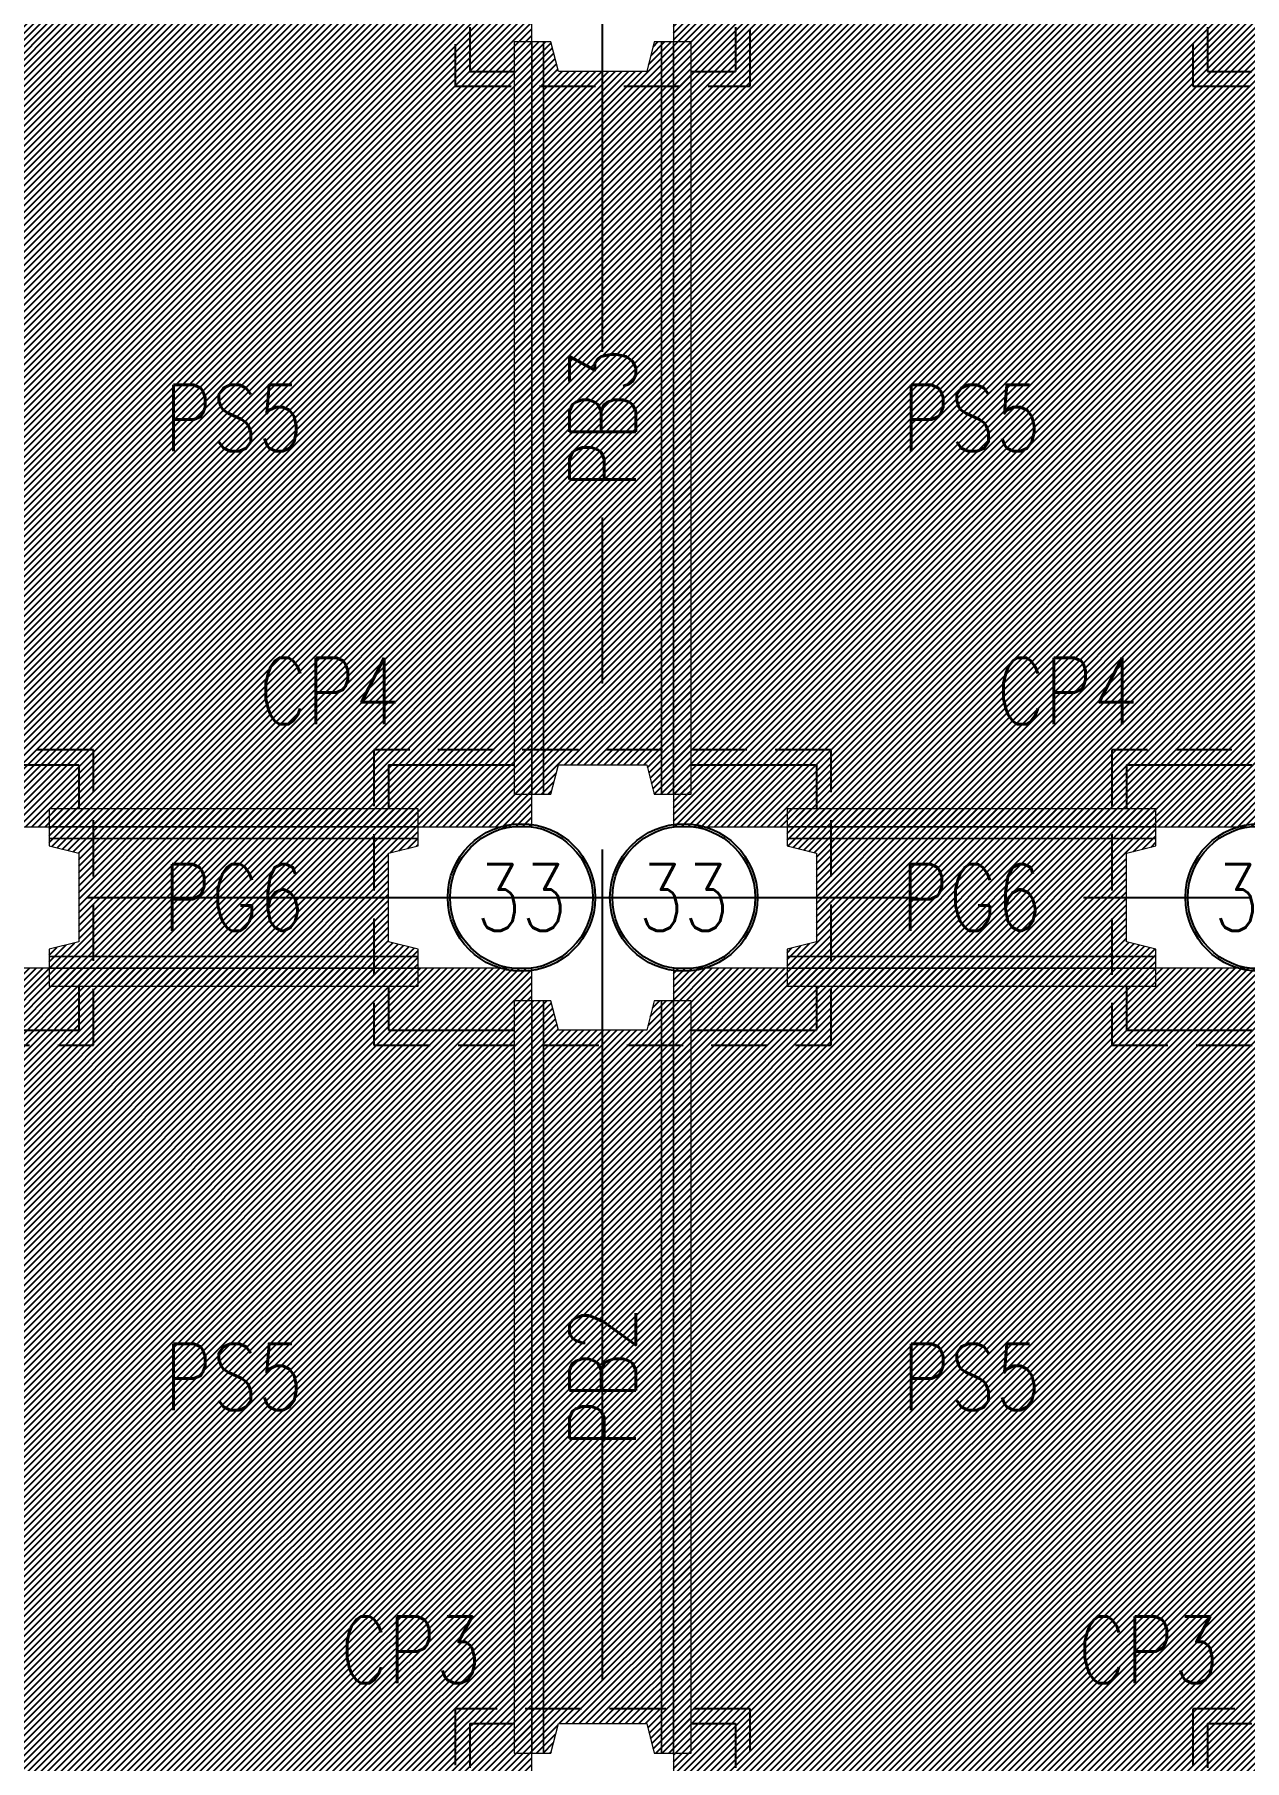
# Model space of a CAD drawing. Extents: x -4754 to 9942, y -22015 to 3942.
# Drawn here: x 706 to 1526, y -19120 to -17950 of the extents above; entities that cross this region are included whole.
import ezdxf
from ezdxf.enums import TextEntityAlignment as Align

# ---------------------------------------------------------------- set-up
doc = ezdxf.new("R2010")
doc.units = 0
doc.header["$LTSCALE"] = 3
doc.linetypes.add('CENTER', pattern=[2, 1.25, -0.25, 0.25, -0.25])
doc.linetypes.add('DASHED', pattern=[19.05, 12.7, -6.35])
doc.layers.get('0').update_dxf_attribs({"linetype": 'CONTINUOUS'})
doc.layers.add('HB_0', color=7, linetype='CONTINUOUS', transparency=0.5)
doc.layers.add('預鑄版_HATCH', color=253, linetype='CONTINUOUS', transparency=0.1)
for name, color, linetype in [('基椿', 1, 'CONTINUOUS'), ('場鑄梁', 4, 'CONTINUOUS'), ('場鑄梁_虛線', 4, 'CONTINUOUS'), ('底圖', 7, 'CONTINUOUS'), ('預鑄梁', 7, 'CONTINUOUS'), ('預鑄梁_HATCH', 253, 'CONTINUOUS'), ('預鑄梁_TXT', 2, 'CONTINUOUS'), ('預鑄梁_外緣', 7, 'CONTINUOUS'), ('預鑄樁帽', 6, 'CONTINUOUS'), ('預鑄樁帽_TXT', 2, 'CONTINUOUS'), ('預鑄版', 7, 'CONTINUOUS'), ('預鑄版_TXT', 2, 'CONTINUOUS')]:
    doc.layers.add(name, color=color, linetype=linetype)
doc.styles.get("Standard").update_dxf_attribs({"font": 'ROMANS.shx', "width": 0.8, "bigfont": 'chineset.shx'})

# ---------------------------------------------------------------- blocks, each defined once
blk = doc.blocks.new('pile')
at = {"layer": 'HB_0', "linetype": 'Continuous'}
for radius in [50, 48.4]:
    blk.add_circle((0, 0), radius, dxfattribs=at)
at = {"color": 2, "width": 0.8}
blk.add_attdef('A', text='', height=45, dxfattribs=at).set_placement((0, 0), align=Align.MIDDLE_CENTER)

msp = doc.modelspace()

# ---------------------------------------------------------------- hatches: boundary and pattern name
at = {"layer": '預鑄梁_HATCH', "linetype": 'Continuous'}
h = msp.add_hatch(dxfattribs=at)
h.set_pattern_fill('ANSI31', color=256, style=0)
h.paths.add_polyline_path([(1030.844, -18464.682), (1042.844, -18464.682), (1050.844, -18464.682), (1055.844, -18464.682), (1060.844, -18444.682), (1120.844, -18444.682), (1125.844, -18464.682), (1130.844, -18464.682), (1138.844, -18464.682), (1150.844, -18464.682), (1150.844, -18444.682), (1150.844, -17974.682), (1150.844, -18464.682), (1150.844, -17954.682), (1150.844, -17954.682), (1138.844, -17954.682), (1130.844, -17954.682), (1125.844, -17954.682), (1120.844, -17974.682), (1060.844, -17974.682), (1055.844, -17954.682), (1050.844, -17954.682), (1042.844, -17954.682), (1030.844, -17954.682), (1030.844, -18444.682), (1030.844, -17974.682), (1030.844, -17954.682)], flags=17)
h = msp.add_hatch(dxfattribs=at)
h.set_pattern_fill('ANSI31', color=256, style=0)
h.paths.add_polyline_path([(715.844, -18594.682), (965.844, -18594.682), (965.844, -18594.682), (965.844, -18582.682), (965.844, -18574.682), (965.844, -18569.682), (945.844, -18564.682), (945.844, -18504.682), (965.844, -18499.682), (965.844, -18494.682), (965.844, -18486.682), (965.844, -18474.682), (965.844, -18474.682), (715.844, -18474.682), (715.844, -18474.682), (715.844, -18486.682), (715.844, -18494.682), (715.844, -18499.682), (735.844, -18504.682), (735.844, -18564.682), (715.844, -18569.682), (715.844, -18574.682), (715.844, -18582.682)], flags=17)
h = msp.add_hatch(dxfattribs=at)
h.set_pattern_fill('ANSI31', color=256, style=0)
h.paths.add_polyline_path([(1215.844, -18594.682), (1465.844, -18594.682), (1465.844, -18594.682), (1465.844, -18582.682), (1465.844, -18574.682), (1465.844, -18569.682), (1445.844, -18564.682), (1445.844, -18504.682), (1465.844, -18499.682), (1465.844, -18494.682), (1465.844, -18486.682), (1465.844, -18474.682), (1465.844, -18474.682), (1215.844, -18474.682), (1215.844, -18474.682), (1215.844, -18486.682), (1215.844, -18494.682), (1215.844, -18499.682), (1235.844, -18504.682), (1235.844, -18564.682), (1215.844, -18569.682), (1215.844, -18574.682), (1215.844, -18582.682)], flags=17)
h = msp.add_hatch(dxfattribs=at)
h.set_pattern_fill('ANSI31', color=256, style=0)
h.paths.add_polyline_path([(1030.844, -19114.682), (1042.844, -19114.682), (1050.844, -19114.682), (1055.844, -19114.682), (1060.844, -19094.682), (1120.844, -19094.682), (1125.844, -19114.682), (1130.844, -19114.682), (1138.844, -19114.682), (1150.844, -19114.682), (1150.844, -19094.682), (1150.844, -18624.682), (1150.844, -19114.682), (1150.844, -18604.682), (1150.844, -18604.682), (1138.844, -18604.682), (1130.844, -18604.682), (1125.844, -18604.682), (1120.844, -18624.682), (1060.844, -18624.682), (1055.844, -18604.682), (1050.844, -18604.682), (1042.844, -18604.682), (1030.844, -18604.682), (1030.844, -19094.682), (1030.844, -18624.682), (1030.844, -18604.682)], flags=17)
at = {"layer": '預鑄版_HATCH', "linetype": 'Continuous'}
h = msp.add_hatch(dxfattribs=at)
h.set_pattern_fill('ANSI31', color=256, style=0)
h.paths.add_polyline_path([(638.844, -18486.682), (1042.844, -18486.682), (1042.844, -17932.682), (638.844, -17932.682)], flags=17)
h = msp.add_hatch(dxfattribs=at)
h.set_pattern_fill('ANSI31', color=256, style=0)
h.paths.add_polyline_path([(1138.844, -18486.682), (1542.844, -18486.682), (1542.844, -17932.682), (1138.844, -17932.682)], flags=17)
h = msp.add_hatch(dxfattribs=at)
h.set_pattern_fill('ANSI31', color=256, style=0)
h.paths.add_polyline_path([(638.844, -19136.682), (1042.844, -19136.682), (1042.844, -18582.682), (638.844, -18582.682)], flags=17)
h = msp.add_hatch(dxfattribs=at)
h.set_pattern_fill('ANSI31', color=256, style=0)
h.paths.add_polyline_path([(1138.844, -19136.682), (1542.844, -19136.682), (1542.844, -18582.682), (1138.844, -18582.682)], flags=17)

# ---------------------------------------------------------------- linework, layer by layer
at = {"layer": '場鑄梁', "color": 4, "linetype": 'Continuous'}
for points in [[(1000.844, -17944.682), (1000.844, -17974.682)], [(1180.844, -17944.682), (1180.844, -17974.682)], [(1500.844, -17944.682), (1500.844, -17974.682)], [(1000.844, -17974.682), (1030.844, -17974.682)], [(1150.844, -17974.682), (1180.844, -17974.682)], [(1500.844, -17974.682), (1530.844, -17974.682)], [(650.844, -18444.682), (735.844, -18444.682)], [(735.844, -18444.682), (735.844, -18474.682)], [(945.844, -18444.682), (945.844, -18474.682)], [(945.844, -18444.682), (1030.844, -18444.682)], [(1150.844, -18444.682), (1235.844, -18444.682)], [(1235.844, -18444.682), (1235.844, -18474.682)], [(1445.844, -18444.682), (1445.844, -18474.682)], [(1445.844, -18444.682), (1530.844, -18444.682)], [(735.844, -18594.682), (735.844, -18624.682)], [(945.844, -18594.682), (945.844, -18624.682)], [(1235.844, -18594.682), (1235.844, -18624.682)], [(1445.844, -18594.682), (1445.844, -18624.682)], [(650.844, -18624.682), (735.844, -18624.682)], [(945.844, -18624.682), (1030.844, -18624.682)], [(1150.844, -18624.682), (1235.844, -18624.682)], [(1445.844, -18624.682), (1530.844, -18624.682)], [(1000.844, -19094.682), (1000.844, -19124.682)], [(1000.844, -19094.682), (1030.844, -19094.682)], [(1150.844, -19094.682), (1180.844, -19094.682)], [(1180.844, -19094.682), (1180.844, -19124.682)], [(1500.844, -19094.682), (1500.844, -19124.682)], [(1500.844, -19094.682), (1530.844, -19094.682)]]:
    msp.add_lwpolyline(points, dxfattribs=at)
at = {"layer": '場鑄梁_虛線', "color": 4, "linetype": 'Continuous'}
for points in [[(1000.844, -17944.682), (1000.844, -17974.682)], [(1180.844, -17944.682), (1180.844, -17974.682)], [(1500.844, -17944.682), (1500.844, -17974.682)], [(1000.844, -17974.682), (1030.844, -17974.682)], [(1150.844, -17974.682), (1180.844, -17974.682)], [(1500.844, -17974.682), (1530.844, -17974.682)], [(650.844, -18444.682), (735.844, -18444.682)], [(735.844, -18444.682), (735.844, -18474.682)], [(945.844, -18444.682), (945.844, -18474.682)], [(945.844, -18444.682), (1030.844, -18444.682)], [(1150.844, -18444.682), (1235.844, -18444.682)], [(1235.844, -18444.682), (1235.844, -18474.682)], [(1445.844, -18444.682), (1445.844, -18474.682)], [(1445.844, -18444.682), (1530.844, -18444.682)], [(735.844, -18594.682), (735.844, -18624.682)], [(945.844, -18594.682), (945.844, -18624.682)], [(1235.844, -18594.682), (1235.844, -18624.682)], [(1445.844, -18594.682), (1445.844, -18624.682)], [(650.844, -18624.682), (735.844, -18624.682)], [(945.844, -18624.682), (1030.844, -18624.682)], [(1150.844, -18624.682), (1235.844, -18624.682)], [(1445.844, -18624.682), (1530.844, -18624.682)], [(1000.844, -19094.682), (1000.844, -19124.682)], [(1000.844, -19094.682), (1030.844, -19094.682)], [(1150.844, -19094.682), (1180.844, -19094.682)], [(1180.844, -19094.682), (1180.844, -19124.682)], [(1500.844, -19094.682), (1500.844, -19124.682)], [(1500.844, -19094.682), (1530.844, -19094.682)]]:
    msp.add_lwpolyline(points, dxfattribs=at)
at = {"layer": '底圖', "color": 252, "linetype": 'CENTER', "ltscale": 150}
for points in [[(1090.844, -19964.682), (1090.844, -16984.682)], [(-158.156, -18534.682), (4339.844, -18534.682)]]:
    msp.add_lwpolyline(points, dxfattribs=at)
at = {"layer": '預鑄梁', "lineweight": 5}
for p, q in [((1042.844, -17954.682, 110), (1030.844, -17954.682, 110)), ((1030.844, -17954.682, 110), (1030.844, -17974.682, 110)), ((1050.844, -17954.682, 94), (1042.844, -17954.682, 110)), ((1042.844, -17954.682, 110), (1042.844, -17974.682, 110)), ((1042.844, -17974.682, 110), (1042.844, -17954.682, 110)), ((1055.844, -17954.682, 94), (1050.844, -17954.682, 94)), ((1050.844, -17954.682, 94), (1050.844, -17974.682, 94)), ((1050.844, -17974.682, 94), (1050.844, -17954.682, 94)), ((1060.844, -17974.682, 94), (1055.844, -17954.682, 94)), ((1125.844, -17954.682, 94), (1120.844, -17974.682, 94)), ((1130.844, -17954.682, 94), (1125.844, -17954.682, 94)), ((1130.844, -17974.682, 94), (1130.844, -17954.682, 94)), ((1130.844, -17954.682, 94), (1130.844, -17974.682, 94)), ((1138.844, -17954.682, 110), (1130.844, -17954.682, 94)), ((1138.844, -17974.682, 110), (1138.844, -17954.682, 110)), ((1138.844, -17954.682, 110), (1138.844, -17974.682, 110)), ((1150.844, -17954.682, 110), (1138.844, -17954.682, 110)), ((1150.844, -17974.682, 110), (1150.844, -17954.682, 110)), ((1030.844, -17974.682, 110), (1030.844, -18444.682, 110)), ((1042.844, -17974.682, 110), (1042.844, -18444.682, 110)), ((1042.844, -18444.682, 110), (1042.844, -17974.682, 110)), ((1050.844, -18444.682, 94), (1050.844, -17974.682, 94)), ((1050.844, -17974.682, 94), (1050.844, -18444.682, 94)), ((1120.844, -17974.682, 94), (1060.844, -17974.682, 94)), ((1130.844, -17974.682, 94), (1130.844, -18444.682, 94)), ((1130.844, -18444.682, 94), (1130.844, -17974.682, 94)), ((1138.844, -17974.682, 110), (1138.844, -18444.682, 110)), ((1138.844, -18444.682, 110), (1138.844, -17974.682, 110)), ((1150.844, -18444.682, 110), (1150.844, -17974.682, 110)), ((1030.844, -18444.682, 110), (1030.844, -18464.682, 110)), ((1042.844, -18444.682, 110), (1042.844, -18464.682, 110)), ((1042.844, -18464.682, 110), (1042.844, -18444.682, 110)), ((1050.844, -18444.682, 94), (1050.844, -18464.682, 94)), ((1050.844, -18464.682, 94), (1050.844, -18444.682, 94)), ((1055.844, -18464.682, 94), (1060.844, -18444.682, 94)), ((1060.844, -18444.682, 94), (1120.844, -18444.682, 94)), ((1120.844, -18444.682, 94), (1125.844, -18464.682, 94)), ((1130.844, -18464.682, 94), (1130.844, -18444.682, 94)), ((1130.844, -18444.682, 94), (1130.844, -18464.682, 94)), ((1138.844, -18464.682, 110), (1138.844, -18444.682, 110)), ((1138.844, -18444.682, 110), (1138.844, -18464.682, 110)), ((1150.844, -18464.682, 110), (1150.844, -18444.682, 110)), ((1030.844, -18464.682, 110), (1042.844, -18464.682, 110)), ((1042.844, -18464.682, 110), (1050.844, -18464.682, 94)), ((1050.844, -18464.682, 94), (1055.844, -18464.682, 94)), ((1125.844, -18464.682, 94), (1130.844, -18464.682, 94)), ((1130.844, -18464.682, 94), (1138.844, -18464.682, 110)), ((1138.844, -18464.682, 110), (1150.844, -18464.682, 110)), ((735.844, -18474.682, 110), (715.844, -18474.682, 110)), ((715.844, -18474.682, 110), (715.844, -18486.682, 110)), ((945.844, -18474.682, 110), (735.844, -18474.682, 110)), ((965.844, -18474.682, 110), (945.844, -18474.682, 110)), ((965.844, -18486.682, 110), (965.844, -18474.682, 110)), ((1235.844, -18474.682, 110), (1215.844, -18474.682, 110)), ((1215.844, -18474.682, 110), (1215.844, -18486.682, 110)), ((1445.844, -18474.682, 110), (1235.844, -18474.682, 110)), ((1465.844, -18474.682, 110), (1445.844, -18474.682, 110)), ((1465.844, -18486.682, 110), (1465.844, -18474.682, 110)), ((735.844, -18486.682, 110), (715.844, -18486.682, 110)), ((715.844, -18486.682, 110), (715.844, -18494.682, 97)), ((715.844, -18486.682, 110), (735.844, -18486.682, 110)), ((735.844, -18494.682, 97), (715.844, -18494.682, 97)), ((715.844, -18494.682, 97), (715.844, -18499.682, 97)), ((715.844, -18494.682, 97), (735.844, -18494.682, 97)), ((945.844, -18486.682, 110), (735.844, -18486.682, 110)), ((735.844, -18486.682, 110), (945.844, -18486.682, 110)), ((735.844, -18494.682, 97), (945.844, -18494.682, 97)), ((945.844, -18494.682, 97), (735.844, -18494.682, 97)), ((965.844, -18486.682, 110), (945.844, -18486.682, 110)), ((945.844, -18486.682, 110), (965.844, -18486.682, 110)), ((965.844, -18494.682, 97), (945.844, -18494.682, 97)), ((945.844, -18494.682, 97), (965.844, -18494.682, 97)), ((965.844, -18494.682, 97), (965.844, -18486.682, 110)), ((965.844, -18499.682, 97), (965.844, -18494.682, 97)), ((1235.844, -18486.682, 110), (1215.844, -18486.682, 110)), ((1215.844, -18486.682, 110), (1215.844, -18494.682, 97)), ((1215.844, -18486.682, 110), (1235.844, -18486.682, 110)), ((1235.844, -18494.682, 97), (1215.844, -18494.682, 97)), ((1215.844, -18494.682, 97), (1215.844, -18499.682, 97)), ((1215.844, -18494.682, 97), (1235.844, -18494.682, 97)), ((1445.844, -18486.682, 110), (1235.844, -18486.682, 110)), ((1235.844, -18486.682, 110), (1445.844, -18486.682, 110)), ((1235.844, -18494.682, 97), (1445.844, -18494.682, 97)), ((1445.844, -18494.682, 97), (1235.844, -18494.682, 97)), ((1465.844, -18486.682, 110), (1445.844, -18486.682, 110)), ((1445.844, -18486.682, 110), (1465.844, -18486.682, 110)), ((1465.844, -18494.682, 97), (1445.844, -18494.682, 97)), ((1445.844, -18494.682, 97), (1465.844, -18494.682, 97)), ((1465.844, -18494.682, 97), (1465.844, -18486.682, 110)), ((1465.844, -18499.682, 97), (1465.844, -18494.682, 97)), ((715.844, -18499.682, 97), (735.844, -18504.682, 97)), ((735.844, -18504.682, 97), (735.844, -18564.682, 97)), ((945.844, -18504.682, 97), (965.844, -18499.682, 97)), ((945.844, -18564.682, 97), (945.844, -18504.682, 97)), ((1215.844, -18499.682, 97), (1235.844, -18504.682, 97)), ((1235.844, -18504.682, 97), (1235.844, -18564.682, 97)), ((1445.844, -18504.682, 97), (1465.844, -18499.682, 97)), ((1445.844, -18564.682, 97), (1445.844, -18504.682, 97)), ((735.844, -18564.682, 97), (715.844, -18569.682, 97)), ((965.844, -18569.682, 97), (945.844, -18564.682, 97)), ((1235.844, -18564.682, 97), (1215.844, -18569.682, 97)), ((1465.844, -18569.682, 97), (1445.844, -18564.682, 97)), ((715.844, -18569.682, 97), (715.844, -18574.682, 97)), ((715.844, -18574.682, 97), (735.844, -18574.682, 97)), ((735.844, -18574.682, 97), (715.844, -18574.682, 97)), ((715.844, -18574.682, 97), (715.844, -18582.682, 113)), ((945.844, -18574.682, 97), (735.844, -18574.682, 97)), ((735.844, -18574.682, 97), (945.844, -18574.682, 97)), ((945.844, -18574.682, 97), (965.844, -18574.682, 97)), ((965.844, -18574.682, 97), (945.844, -18574.682, 97)), ((965.844, -18574.682, 97), (965.844, -18569.682, 97)), ((965.844, -18582.682, 113), (965.844, -18574.682, 97)), ((1215.844, -18569.682, 97), (1215.844, -18574.682, 97)), ((1215.844, -18574.682, 97), (1235.844, -18574.682, 97)), ((1235.844, -18574.682, 97), (1215.844, -18574.682, 97)), ((1215.844, -18574.682, 97), (1215.844, -18582.682, 113)), ((1445.844, -18574.682, 97), (1235.844, -18574.682, 97)), ((1235.844, -18574.682, 97), (1445.844, -18574.682, 97)), ((1445.844, -18574.682, 97), (1465.844, -18574.682, 97)), ((1465.844, -18574.682, 97), (1445.844, -18574.682, 97)), ((1465.844, -18574.682, 97), (1465.844, -18569.682, 97)), ((1465.844, -18582.682, 113), (1465.844, -18574.682, 97)), ((715.844, -18582.682, 113), (735.844, -18582.682, 113)), ((735.844, -18582.682, 113), (715.844, -18582.682, 113)), ((715.844, -18582.682, 113), (715.844, -18594.682, 113)), ((945.844, -18582.682, 113), (735.844, -18582.682, 113)), ((735.844, -18582.682, 113), (945.844, -18582.682, 113)), ((945.844, -18582.682, 113), (965.844, -18582.682, 113)), ((965.844, -18582.682, 113), (945.844, -18582.682, 113)), ((965.844, -18594.682, 113), (965.844, -18582.682, 113)), ((1215.844, -18582.682, 113), (1235.844, -18582.682, 113)), ((1235.844, -18582.682, 113), (1215.844, -18582.682, 113)), ((1215.844, -18582.682, 113), (1215.844, -18594.682, 113)), ((1445.844, -18582.682, 113), (1235.844, -18582.682, 113)), ((1235.844, -18582.682, 113), (1445.844, -18582.682, 113)), ((1445.844, -18582.682, 113), (1465.844, -18582.682, 113)), ((1465.844, -18582.682, 113), (1445.844, -18582.682, 113)), ((1465.844, -18594.682, 113), (1465.844, -18582.682, 113)), ((715.844, -18594.682, 113), (735.844, -18594.682, 113)), ((735.844, -18594.682, 113), (945.844, -18594.682, 113)), ((945.844, -18594.682, 113), (965.844, -18594.682, 113)), ((1215.844, -18594.682, 113), (1235.844, -18594.682, 113)), ((1235.844, -18594.682, 113), (1445.844, -18594.682, 113)), ((1445.844, -18594.682, 113), (1465.844, -18594.682, 113)), ((1042.844, -18604.682, 113), (1030.844, -18604.682, 113)), ((1030.844, -18604.682, 113), (1030.844, -18624.682, 113)), ((1050.844, -18604.682, 97), (1042.844, -18604.682, 113)), ((1042.844, -18604.682, 113), (1042.844, -18624.682, 113)), ((1042.844, -18624.682, 113), (1042.844, -18604.682, 113)), ((1055.844, -18604.682, 97), (1050.844, -18604.682, 97)), ((1050.844, -18604.682, 97), (1050.844, -18624.682, 97)), ((1050.844, -18624.682, 97), (1050.844, -18604.682, 97)), ((1060.844, -18624.682, 97), (1055.844, -18604.682, 97)), ((1125.844, -18604.682, 97), (1120.844, -18624.682, 97)), ((1130.844, -18604.682, 97), (1125.844, -18604.682, 97)), ((1130.844, -18624.682, 97), (1130.844, -18604.682, 97)), ((1130.844, -18604.682, 97), (1130.844, -18624.682, 97)), ((1138.844, -18604.682, 113), (1130.844, -18604.682, 97)), ((1138.844, -18624.682, 113), (1138.844, -18604.682, 113)), ((1138.844, -18604.682, 113), (1138.844, -18624.682, 113)), ((1150.844, -18604.682, 113), (1138.844, -18604.682, 113)), ((1150.844, -18624.682, 113), (1150.844, -18604.682, 113)), ((1030.844, -18624.682, 113), (1030.844, -19094.682, 113)), ((1042.844, -18624.682, 113), (1042.844, -19094.682, 113)), ((1042.844, -19094.682, 113), (1042.844, -18624.682, 113)), ((1050.844, -19094.682, 97), (1050.844, -18624.682, 97)), ((1050.844, -18624.682, 97), (1050.844, -19094.682, 97)), ((1120.844, -18624.682, 97), (1060.844, -18624.682, 97)), ((1130.844, -18624.682, 97), (1130.844, -19094.682, 97)), ((1130.844, -19094.682, 97), (1130.844, -18624.682, 97)), ((1138.844, -18624.682, 113), (1138.844, -19094.682, 113)), ((1138.844, -19094.682, 113), (1138.844, -18624.682, 113)), ((1150.844, -19094.682, 113), (1150.844, -18624.682, 113)), ((1030.844, -19094.682, 113), (1030.844, -19114.682, 113)), ((1042.844, -19094.682, 113), (1042.844, -19114.682, 113)), ((1042.844, -19114.682, 113), (1042.844, -19094.682, 113)), ((1050.844, -19094.682, 97), (1050.844, -19114.682, 97)), ((1050.844, -19114.682, 97), (1050.844, -19094.682, 97)), ((1055.844, -19114.682, 97), (1060.844, -19094.682, 97)), ((1060.844, -19094.682, 97), (1120.844, -19094.682, 97)), ((1120.844, -19094.682, 97), (1125.844, -19114.682, 97)), ((1130.844, -19114.682, 97), (1130.844, -19094.682, 97)), ((1130.844, -19094.682, 97), (1130.844, -19114.682, 97)), ((1138.844, -19114.682, 113), (1138.844, -19094.682, 113)), ((1138.844, -19094.682, 113), (1138.844, -19114.682, 113)), ((1150.844, -19114.682, 113), (1150.844, -19094.682, 113)), ((1030.844, -19114.682, 113), (1042.844, -19114.682, 113)), ((1042.844, -19114.682, 113), (1050.844, -19114.682, 97)), ((1050.844, -19114.682, 97), (1055.844, -19114.682, 97)), ((1125.844, -19114.682, 97), (1130.844, -19114.682, 97)), ((1130.844, -19114.682, 97), (1138.844, -19114.682, 113)), ((1138.844, -19114.682, 113), (1150.844, -19114.682, 113))]:
    msp.add_line(p, q, dxfattribs=at)
at = {"layer": '預鑄梁_外緣', "lineweight": 5}
for p, q in [((1042.844, -17954.682, 110), (1030.844, -17954.682, 110)), ((1030.844, -17954.682, 110), (1030.844, -17974.682, 110)), ((1050.844, -17954.682, 94), (1042.844, -17954.682, 110)), ((1055.844, -17954.682, 94), (1050.844, -17954.682, 94)), ((1060.844, -17974.682, 94), (1055.844, -17954.682, 94)), ((1125.844, -17954.682, 94), (1120.844, -17974.682, 94)), ((1130.844, -17954.682, 94), (1125.844, -17954.682, 94)), ((1138.844, -17954.682, 110), (1130.844, -17954.682, 94)), ((1150.844, -17954.682, 110), (1138.844, -17954.682, 110)), ((1150.844, -17974.682, 110), (1150.844, -17954.682, 110)), ((1030.844, -17974.682, 110), (1030.844, -18444.682, 110)), ((1120.844, -17974.682, 94), (1060.844, -17974.682, 94)), ((1150.844, -18444.682, 110), (1150.844, -17974.682, 110)), ((1030.844, -18444.682, 110), (1030.844, -18464.682, 110)), ((1055.844, -18464.682, 94), (1060.844, -18444.682, 94)), ((1060.844, -18444.682, 94), (1120.844, -18444.682, 94)), ((1120.844, -18444.682, 94), (1125.844, -18464.682, 94)), ((1150.844, -18464.682, 110), (1150.844, -18444.682, 110)), ((1030.844, -18464.682, 110), (1042.844, -18464.682, 110)), ((1042.844, -18464.682, 110), (1050.844, -18464.682, 94)), ((1050.844, -18464.682, 94), (1055.844, -18464.682, 94)), ((1125.844, -18464.682, 94), (1130.844, -18464.682, 94)), ((1130.844, -18464.682, 94), (1138.844, -18464.682, 110)), ((1138.844, -18464.682, 110), (1150.844, -18464.682, 110)), ((735.844, -18474.682, 110), (715.844, -18474.682, 110)), ((715.844, -18474.682, 110), (715.844, -18486.682, 110)), ((945.844, -18474.682, 110), (735.844, -18474.682, 110)), ((965.844, -18474.682, 110), (945.844, -18474.682, 110)), ((965.844, -18486.682, 110), (965.844, -18474.682, 110)), ((1235.844, -18474.682, 110), (1215.844, -18474.682, 110)), ((1215.844, -18474.682, 110), (1215.844, -18486.682, 110)), ((1445.844, -18474.682, 110), (1235.844, -18474.682, 110)), ((1465.844, -18474.682, 110), (1445.844, -18474.682, 110)), ((1465.844, -18486.682, 110), (1465.844, -18474.682, 110)), ((715.844, -18486.682, 110), (715.844, -18494.682, 97)), ((715.844, -18494.682, 97), (715.844, -18499.682, 97)), ((965.844, -18494.682, 97), (965.844, -18486.682, 110)), ((965.844, -18499.682, 97), (965.844, -18494.682, 97)), ((1215.844, -18486.682, 110), (1215.844, -18494.682, 97)), ((1215.844, -18494.682, 97), (1215.844, -18499.682, 97)), ((1465.844, -18494.682, 97), (1465.844, -18486.682, 110)), ((1465.844, -18499.682, 97), (1465.844, -18494.682, 97)), ((715.844, -18499.682, 97), (735.844, -18504.682, 97)), ((735.844, -18504.682, 97), (735.844, -18564.682, 97)), ((945.844, -18504.682, 97), (965.844, -18499.682, 97)), ((945.844, -18564.682, 97), (945.844, -18504.682, 97)), ((1215.844, -18499.682, 97), (1235.844, -18504.682, 97)), ((1235.844, -18504.682, 97), (1235.844, -18564.682, 97)), ((1445.844, -18504.682, 97), (1465.844, -18499.682, 97)), ((1445.844, -18564.682, 97), (1445.844, -18504.682, 97)), ((735.844, -18564.682, 97), (715.844, -18569.682, 97)), ((965.844, -18569.682, 97), (945.844, -18564.682, 97)), ((1235.844, -18564.682, 97), (1215.844, -18569.682, 97)), ((1465.844, -18569.682, 97), (1445.844, -18564.682, 97)), ((715.844, -18569.682, 97), (715.844, -18574.682, 97)), ((715.844, -18574.682, 97), (715.844, -18582.682, 113)), ((965.844, -18574.682, 97), (965.844, -18569.682, 97)), ((965.844, -18582.682, 113), (965.844, -18574.682, 97)), ((1215.844, -18569.682, 97), (1215.844, -18574.682, 97)), ((1215.844, -18574.682, 97), (1215.844, -18582.682, 113)), ((1465.844, -18574.682, 97), (1465.844, -18569.682, 97)), ((1465.844, -18582.682, 113), (1465.844, -18574.682, 97)), ((715.844, -18582.682, 113), (715.844, -18594.682, 113)), ((965.844, -18594.682, 113), (965.844, -18582.682, 113)), ((1215.844, -18582.682, 113), (1215.844, -18594.682, 113)), ((1465.844, -18594.682, 113), (1465.844, -18582.682, 113)), ((715.844, -18594.682, 113), (735.844, -18594.682, 113)), ((735.844, -18594.682, 113), (945.844, -18594.682, 113)), ((945.844, -18594.682, 113), (965.844, -18594.682, 113)), ((1215.844, -18594.682, 113), (1235.844, -18594.682, 113)), ((1235.844, -18594.682, 113), (1445.844, -18594.682, 113)), ((1445.844, -18594.682, 113), (1465.844, -18594.682, 113)), ((1042.844, -18604.682, 113), (1030.844, -18604.682, 113)), ((1030.844, -18604.682, 113), (1030.844, -18624.682, 113)), ((1050.844, -18604.682, 97), (1042.844, -18604.682, 113)), ((1055.844, -18604.682, 97), (1050.844, -18604.682, 97)), ((1060.844, -18624.682, 97), (1055.844, -18604.682, 97)), ((1125.844, -18604.682, 97), (1120.844, -18624.682, 97)), ((1130.844, -18604.682, 97), (1125.844, -18604.682, 97)), ((1138.844, -18604.682, 113), (1130.844, -18604.682, 97)), ((1150.844, -18604.682, 113), (1138.844, -18604.682, 113)), ((1150.844, -18624.682, 113), (1150.844, -18604.682, 113)), ((1030.844, -18624.682, 113), (1030.844, -19094.682, 113)), ((1120.844, -18624.682, 97), (1060.844, -18624.682, 97)), ((1150.844, -19094.682, 113), (1150.844, -18624.682, 113)), ((1030.844, -19094.682, 113), (1030.844, -19114.682, 113)), ((1055.844, -19114.682, 97), (1060.844, -19094.682, 97)), ((1060.844, -19094.682, 97), (1120.844, -19094.682, 97)), ((1120.844, -19094.682, 97), (1125.844, -19114.682, 97)), ((1150.844, -19114.682, 113), (1150.844, -19094.682, 113)), ((1030.844, -19114.682, 113), (1042.844, -19114.682, 113)), ((1042.844, -19114.682, 113), (1050.844, -19114.682, 97)), ((1050.844, -19114.682, 97), (1055.844, -19114.682, 97)), ((1125.844, -19114.682, 97), (1130.844, -19114.682, 97)), ((1130.844, -19114.682, 97), (1138.844, -19114.682, 113)), ((1138.844, -19114.682, 113), (1150.844, -19114.682, 113))]:
    msp.add_line(p, q, dxfattribs=at)
at = {"layer": '預鑄樁帽', "linetype": 'DASHED'}
for points in [[(990.844, -17984.682), (1190.844, -17984.682), (1190.844, -17784.682), (990.844, -17784.682), (990.844, -17984.682)], [(1490.844, -17984.682), (1690.844, -17984.682), (1690.844, -17784.682), (1490.844, -17784.682), (1490.844, -17984.682)], [(435.844, -18634.682), (745.844, -18634.682), (745.844, -18434.682), (435.844, -18434.682), (435.844, -18634.682)], [(935.844, -18634.682), (1245.844, -18634.682), (1245.844, -18434.682), (935.844, -18434.682), (935.844, -18634.682)], [(1435.844, -18634.682), (1745.844, -18634.682), (1745.844, -18434.682), (1435.844, -18434.682), (1435.844, -18634.682)], [(990.844, -19284.682), (1190.844, -19284.682), (1190.844, -19084.682), (990.844, -19084.682), (990.844, -19284.682)], [(1490.844, -19284.682), (1690.844, -19284.682), (1690.844, -19084.682), (1490.844, -19084.682), (1490.844, -19284.682)]]:
    msp.add_lwpolyline(points, dxfattribs=at)
at = {"layer": '預鑄版', "lineweight": 5}
for points in [[(638.844, -18486.682, 110), (1042.844, -18486.682, 110), (1042.844, -17932.682, 110), (638.844, -17932.682, 110), (638.844, -18486.682, 110)], [(1138.844, -18486.682, 110), (1542.844, -18486.682, 110), (1542.844, -17932.682, 110), (1138.844, -17932.682, 110), (1138.844, -18486.682, 110)], [(638.844, -19136.682, 113), (1042.844, -19136.682, 113), (1042.844, -18582.682, 113), (638.844, -18582.682, 113), (638.844, -19136.682, 113)], [(1138.844, -19136.682, 113), (1542.844, -19136.682, 113), (1542.844, -18582.682, 113), (1138.844, -18582.682, 113), (1138.844, -19136.682, 113)]]:
    msp.add_polyline3d(points, dxfattribs=at)

# ---------------------------------------------------------------- block references
at = {"layer": '基椿', "linetype": 'Continuous', "rotation": 360}
for p in [(1035.844, -18534.682), (1145.844, -18534.682), (1535.844, -18534.682)]:
    msp.add_blockref('pile', p, dxfattribs=at).add_auto_attribs({'A': '33'})

# ---------------------------------------------------------------- texts
at = {"layer": '預鑄梁_TXT', "linetype": 'Continuous', "width": 0.8}
for s, p in [('PB3', (1090.844, -18209.682, 110)), ('PB2', (1090.844, -18859.682, 113))]:
    msp.add_text(s, height=45, rotation=90, dxfattribs=at).set_placement(p, align=Align.MIDDLE)
for p in [(840.844, -18534.682, 113), (1340.844, -18534.682, 113)]:
    msp.add_text('PG6', height=45, dxfattribs=at).set_placement(p, align=Align.MIDDLE)
at = {"layer": '預鑄樁帽_TXT', "linetype": 'Continuous', "width": 0.8}
for s, p in [('CP4', (905.844, -18394.682)), ('CP4', (1405.844, -18394.682)), ('CP3', (960.844, -19044.682)), ('CP3', (1460.844, -19044.682))]:
    msp.add_text(s, height=45, dxfattribs=at).set_placement(p, align=Align.MIDDLE)
at = {"layer": '預鑄版_TXT', "linetype": 'Continuous', "width": 0.8}
for p in [(840.844, -18209.682, 110), (1340.844, -18209.682, 110), (840.844, -18859.682, 113), (1340.844, -18859.682, 113)]:
    msp.add_text('PS5', height=45, dxfattribs=at).set_placement(p, align=Align.MIDDLE)

doc.saveas('drawing.dxf')
